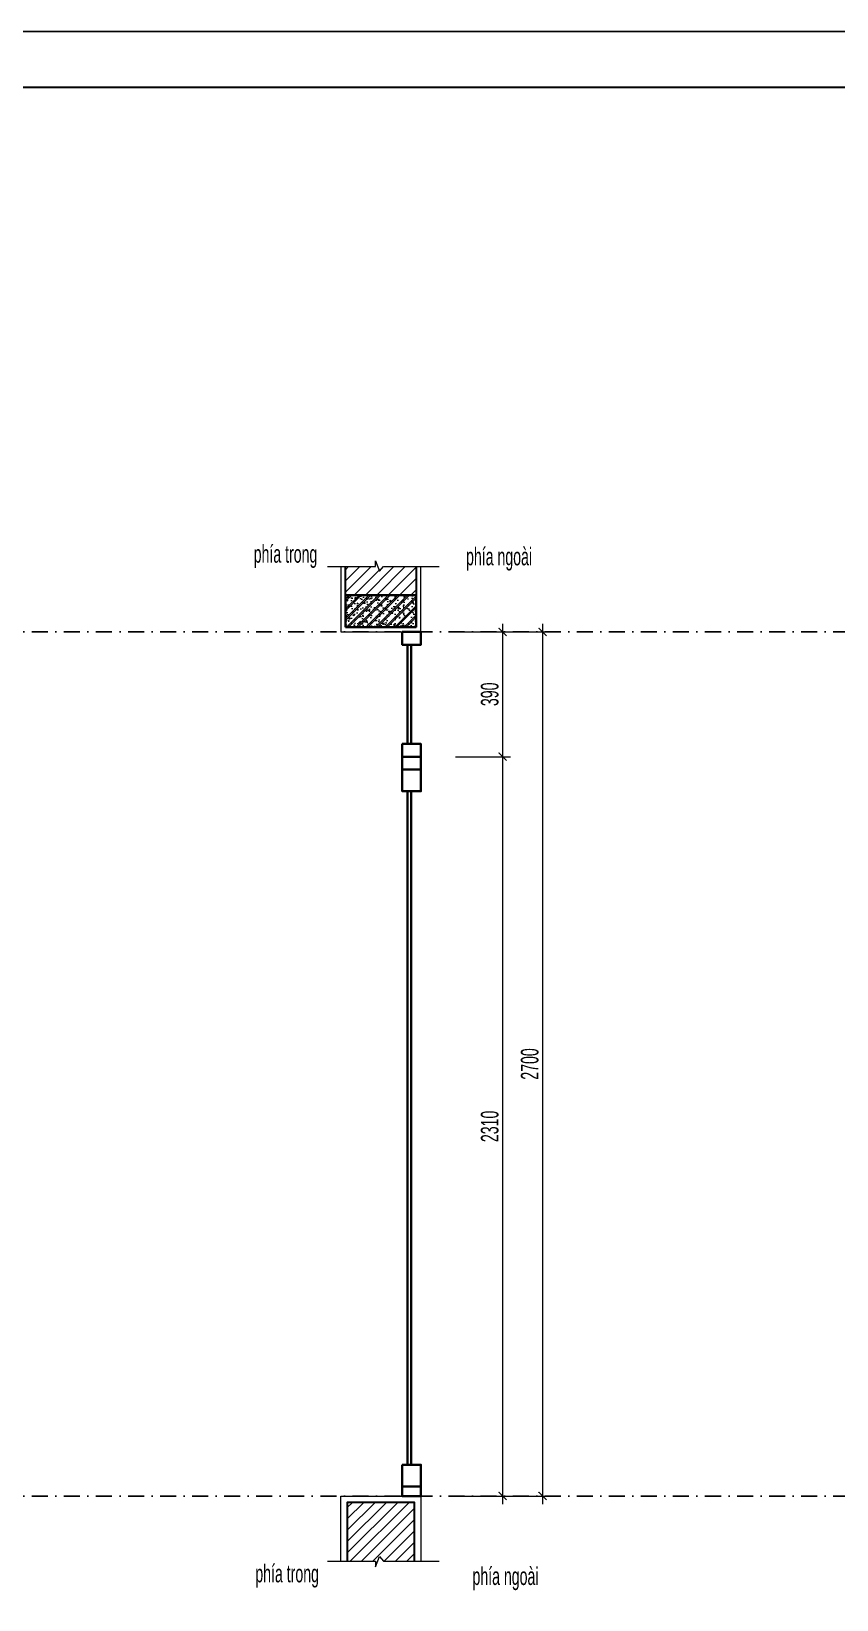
# Model space of a CAD drawing. Header units: inches. Extents: x 274208 to 641690, y -81912 to 129129.
# Drawn here: x 502109 to 504624, y 22227 to 27127 of the extents above; entities that cross this region are included whole.
import ezdxf

# ---------------------------------------------------------------- set-up
doc = ezdxf.new("R2010")
doc.units = ezdxf.units.IN
doc.header["$MEASUREMENT"] = 0
doc.header["$PDMODE"] = 3
doc.linetypes.add('DASHDOT', pattern=[1, 0.5, -0.25, 0, -0.25])
for name, color, linetype, lineweight in [('01.Cut', 255, 'Continuous', 35), ('05.Text', 253, 'Continuous', 18), ('06.betong', 2, 'Continuous', 35), ('08.Dim', 156, 'Continuous', 15), ('09.Hatch', 250, 'Continuous', 5), ('10.Text', 254, 'Continuous', 18), ('11.Khung bo', 32, 'Continuous', 50), ('12.Khung', 36, 'Continuous', 25), ('Kinh', 5, 'Continuous', 35), ('nep', 9, 'Continuous', 15), ('wall', 4, 'Continuous', 9)]:
    doc.layers.add(name, color=color, linetype=linetype, lineweight=lineweight)
doc.layers.add('Tpl_Bound', color=1, linetype='Continuous', plot=False)
doc.layers.add('TRUC', color=250, linetype='DASHDOT')
doc.styles.add('TT5_Text Dim', font='hoatbif.shx', dxfattribs={"width": 0.6})
doc.dimstyles.new('TT5_Dim 1-25', dxfattribs={"dimscale": 25, "dimtxt": 2.2, "dimasz": 1, "dimexe": 1, "dimexo": 0, "dimgap": 0.5, "dimtad": 1, "dimdec": 0, "dimzin": 0, "dimdsep": 46, "dimtxsty": 'TT5_Text Dim', "dimblk": 'ARCHTICK', "dimcen": 0, "dimdle": 1, "dimclrd": 256, "dimclre": 256, "dimclrt": 1, "dimadec": 0, "dimazin": 0, "dimtfac": 0.015, "dimtdec": 0, "dimtix": 1, "dimtmove": 2, "dimatfit": 3, "dimldrblk": 'DOT', "dimfxl": 1, "dimtolj": 1, "dimtzin": 0, "dimlwd": -1, "dimlwe": -1, "dimarcsym": 1})

# ---------------------------------------------------------------- blocks, each defined once
blk = doc.blocks.new('100')
at = {"layer": '11.Khung bo', "const_width": 26.7}
blk.add_lwpolyline([(1860913, -945240), (1860913, -916940), (1896063, -916940), (1896063, -945240)], close=True, dxfattribs=at)
at = {"layer": '12.Khung', "color": 1}
blk.add_lwpolyline([(1901579, -945940), (1901579, -916240), (1859580, -916240), (1859580, -945940)], close=True, dxfattribs=at)
blk = doc.blocks.new('_ARCHTICK')
at = {"color": 0, "linetype": 'ByBlock', "const_width": 0.15}
blk.add_lwpolyline([(-0.5, -0.5), (0.5, 0.5)], dxfattribs=at)
blk = doc.blocks.new('*D907')
at = {"layer": '08.Dim', "transparency": 16777216}
for p, q in [((503433.1, 25251), (503605.6, 25251)), ((503580.6, 25276), (503580.6, 24836)), ((503433.1, 24861), (503605.6, 24861))]:
    blk.add_line(p, q, dxfattribs=at)
at = {"layer": 'Defpoints', "color": 0, "transparency": 16777216}
for p in [(503433.1, 25251), (503433.1, 24861), (503580.6, 24861)]:
    blk.add_point(p, dxfattribs=at)
at = {"layer": '08.Dim', "transparency": 16777216, "xscale": 25, "yscale": 25, "zscale": 25}
for p, rotation in [((503580.6, 25251), 90), ((503580.6, 24861), 270)]:
    blk.add_blockref('_ARCHTICK', p, dxfattribs=dict(at, rotation=rotation))
at = {"layer": '08.Dim', "color": 1, "transparency": 16777216, "insert": (503540.6, 25056), "char_height": 55, "attachment_point": 5, "rotation": 90, "style": 'TT5_Text Dim'}
blk.add_mtext('\\A1;390', dxfattribs=at)
blk = doc.blocks.new('_DOT')
at = {"color": 1, "linetype": 'ByBlock'}
blk.add_line((-0.5, 0), (-1, 0), dxfattribs=at)
at = {"color": 1, "linetype": 'ByBlock', "const_width": 0.5}
blk.add_lwpolyline([(-0.25, 0, 1), (0.25, 0, 1)], format="xyb", close=True, dxfattribs=at)
blk = doc.blocks.new('*D908')
at = {"layer": '08.Dim', "transparency": 16777216}
for p, q in [((503433.1, 24861), (503605.6, 24861)), ((503580.6, 24886), (503580.6, 22526)), ((503433.1, 22551), (503605.6, 22551))]:
    blk.add_line(p, q, dxfattribs=at)
at = {"layer": 'Defpoints', "color": 0, "transparency": 16777216}
for p in [(503433.1, 24861), (503433.1, 22551), (503580.6, 22551)]:
    blk.add_point(p, dxfattribs=at)
at = {"layer": '08.Dim', "transparency": 16777216, "xscale": 25, "yscale": 25, "zscale": 25}
for p, rotation in [((503580.6, 24861), 90), ((503580.6, 22551), 270)]:
    blk.add_blockref('_ARCHTICK', p, dxfattribs=dict(at, rotation=rotation))
at = {"layer": '08.Dim', "color": 1, "transparency": 16777216, "insert": (503540.6, 23706), "char_height": 55, "attachment_point": 5, "rotation": 90, "style": 'TT5_Text Dim'}
blk.add_mtext('\\A1;2310', dxfattribs=at)
blk = doc.blocks.new('*D909')
at = {"layer": '08.Dim', "transparency": 16777216}
for p, q in [((503433.1, 25251), (503730.5, 25251)), ((503705.5, 25276), (503705.5, 22526)), ((503433.1, 22551), (503730.5, 22551))]:
    blk.add_line(p, q, dxfattribs=at)
at = {"layer": 'Defpoints', "color": 0, "transparency": 16777216}
for p in [(503433.1, 25251), (503433.1, 22551), (503705.5, 22551)]:
    blk.add_point(p, dxfattribs=at)
at = {"layer": '08.Dim', "transparency": 16777216, "xscale": 25, "yscale": 25, "zscale": 25}
for p, rotation in [((503705.5, 25251), 90), ((503705.5, 22551), 270)]:
    blk.add_blockref('_ARCHTICK', p, dxfattribs=dict(at, rotation=rotation))
at = {"layer": '08.Dim', "color": 1, "transparency": 16777216, "insert": (503665.5, 23901), "char_height": 55, "attachment_point": 5, "rotation": 90, "style": 'TT5_Text Dim'}
blk.add_mtext('\\A1;2700', dxfattribs=at)

msp = doc.modelspace()

# ---------------------------------------------------------------- hatches: boundary and pattern name
at = {"layer": '09.Hatch', "ltscale": 0.5}
h = msp.add_hatch(dxfattribs=at)
h.set_pattern_fill('ANSI31', color=256, scale=200, angle=90, style=0)
h.set_pattern_definition([(225, (503890.22, 31018.092), (-17.67767, 17.67767), [])])
h.paths.add_polyline_path([(503090.5, 25366), (503090.5, 25454.8), (503184.1, 25454.8), (503184.1, 25472.6), (503196.4, 25440.4), (503208.3, 25454.8), (503310.5, 25454.8), (503310.5, 25366)])
at = {"layer": '09.Hatch'}
h = msp.add_hatch(dxfattribs=at)
h.set_pattern_fill('BTONG1', color=256, scale=5, double=1, pattern_type=2)
h.set_pattern_definition([(50, (292466.804, 139586.035), (35.863009, -3.1376067), [3.75, -41.25]), (355, (292466.804, 139586.035), (-6.9375667, 37.6096067), [3, -33]), (100.4514, (292469.793, 139585.774), (28.925469, 34.471977), [3.1870095, -35.0571056]), (46.1842, (292466.804, 139596.035), (53.3620524, -8.275951), [5.625, -61.875]), (96.6356, (292471.25, 139595.346), (46.733135, 48.705894), [4.780514, -52.58565]), (351.1842, (292466.804, 139596.035), (46.733097, 48.70593), [4.5, -49.5]), (21, (292471.804, 139593.535), (29.8453526, -20.1309445), [3.75, -41.25]), (326, (292471.804, 139593.535), (12.1657666, 36.257502), [3, -33]), (71.4514, (292474.29, 139591.858), (42.0111314, 16.126525), [3.1870095, -35.0571056]), (37.5, (292466.804, 139586.035), (0.6079928, 16.6446927), [0, -32.6, 0, -33.5, 0, -33.125]), (7.5, (292466.804, 139586.035), (13.1534769, 19.7205856), [0, -19.1, 0, -31.85, 0, -12.625]), (327.5, (292455.654, 139586.035), (26.6911218, -1.1277436), [0, -12.5, 0, -39, 0, -51.75]), (317.5, (292450.654, 139586.035), (29.1593085, 5.0052491), [0, -16.25, 0, -25.9, 0, -36.75]), (45, (292466.804, 139586.035), (-15.0260191, 15.0260191), []), (45, (292466.804, 139592.16), (-15.0260191, 15.0260191), [])])
h.paths.add_polyline_path([(503090.5, 25266), (503310.5, 25266), (503310.5, 25366), (503090.5, 25366)])
at = {"layer": '09.Hatch', "ltscale": 0.5}
h = msp.add_hatch(dxfattribs=at)
h.set_pattern_fill('ANSI31', color=256, scale=200, angle=90, style=0)
h.set_pattern_definition([(225, (503890.22, 30097.803), (-17.67767, 17.67767), [])])
h.paths.add_polyline_path([(503095.5, 22531), (503095.5, 22347.3), (503184.1, 22347.3), (503184.1, 22329.4), (503196.4, 22361.7), (503208.3, 22347.3), (503305.5, 22347.3), (503305.5, 22531)])

# ---------------------------------------------------------------- linework, layer by layer
at = {"layer": '01.Cut'}
for points in [[(503267.5, 25251), (503325.5, 25251), (503325.5, 25211), (503267.5, 25211)], [(503267.5, 24901), (503325.5, 24901), (503325.5, 24861), (503267.5, 24861)], [(503267.5, 24861), (503325.5, 24861), (503325.5, 24821), (503267.5, 24821)], [(503267.5, 24821), (503325.5, 24821), (503325.5, 24753), (503267.5, 24753)], [(503267.5, 22649), (503325.5, 22649), (503325.5, 22581), (503267.5, 22581)], [(503267.5, 22581), (503325.5, 22581), (503325.5, 22551), (503267.5, 22551)]]:
    msp.add_lwpolyline(points, close=True, dxfattribs=at)
at = {"layer": '06.betong'}
msp.add_lwpolyline([(503090.5, 25266), (503310.5, 25266), (503310.5, 25366), (503090.5, 25366)], close=True, dxfattribs=at)
at = {"layer": 'Kinh', "ltscale": 0.5}
for p, q in [((503283.5, 25211), (503283.5, 24901)), ((503295.5, 25211), (503295.5, 24901)), ((503283.5, 24753), (503283.5, 22649)), ((503295.5, 24753), (503295.5, 22649))]:
    msp.add_line(p, q, dxfattribs=at)
at = {"layer": 'nep', "ltscale": 0.5}
for points in [[(503034.1, 25454.8), (503184.1, 25454.8), (503184.1, 25472.6), (503196.4, 25440.4), (503208.3, 25454.8), (503382.4, 25454.8)], [(503034.1, 22347.3), (503184.1, 22347.3), (503184.1, 22329.4), (503196.4, 22361.7), (503208.3, 22347.3), (503382.4, 22347.3)]]:
    msp.add_lwpolyline(points, dxfattribs=at)
at = {"layer": 'nep'}
for points in [[(503075.5, 25454.8), (503075.5, 25251), (503325.5, 25251), (503325.5, 25454.8)], [(503075.5, 22347.3), (503075.5, 22551), (503325.5, 22551), (503325.5, 22347.3)]]:
    msp.add_lwpolyline(points, dxfattribs=at)
at = {"layer": 'Tpl_Bound', "color": 1}
msp.add_lwpolyline([(496471.9, 19702.4), (496471.9, 27127.3), (506971.8, 27127.3), (506971.8, 19702.4)], close=True, dxfattribs=at)
at = {"layer": 'TRUC', "ltscale": 100}
for points in [[(496805.3, 25251), (505592.7, 25251)], [(496805.3, 22551), (505592.7, 22551)]]:
    msp.add_lwpolyline(points, dxfattribs=at)
at = {"layer": 'wall', "color": 0, "lineweight": 30}
for points in [[(503310.5, 25454.8), (503310.5, 25366), (503090.5, 25366), (503090.5, 25454.8)], [(503305.5, 22347.3), (503305.5, 22531), (503095.5, 22531), (503095.5, 22347.3)]]:
    msp.add_lwpolyline(points, dxfattribs=at)

# ---------------------------------------------------------------- block references
at = {"layer": '05.Text', "xscale": 0.25, "yscale": 0.25, "zscale": 0.25}
msp.add_blockref('100', (31577, 256187.3), dxfattribs=at)

# ---------------------------------------------------------------- texts
at = {"layer": '10.Text', "char_height": 55, "attachment_point": 6, "style": 'TT5_Text Dim'}
for s, insert in [('phÝa trong', (503002, 25486.4)), ('phÝa ngoµi', (503672.6, 25478.2)), ('phÝa trong', (503007.1, 22300.7)), ('phÝa ngoµi', (503692.7, 22292.4))]:
    msp.add_mtext(s, dxfattribs=dict(at, insert=insert))

# ---------------------------------------------------------------- dimensions: what is measured, and where the dimension line sits
at = {"layer": '08.Dim'}
for base, p1, p2, picture, middle in [((503580.6, 24861), (503433.1, 25251), (503433.1, 24861), '*D907', (503540.6, 25056)), ((503705.5, 22551), (503433.1, 25251), (503433.1, 22551), '*D909', (503665.5, 23901)), ((503580.6, 22551), (503433.1, 24861), (503433.1, 22551), '*D908', (503540.6, 23706))]:
    dim = msp.add_linear_dim(base=base, p1=p1, p2=p2, angle=90, dimstyle='TT5_Dim 1-25', dxfattribs=at)
    dim.commit()
    dim.dimension.update_dxf_attribs({"geometry": picture, "text_midpoint": middle})

doc.saveas('drawing.dxf')
